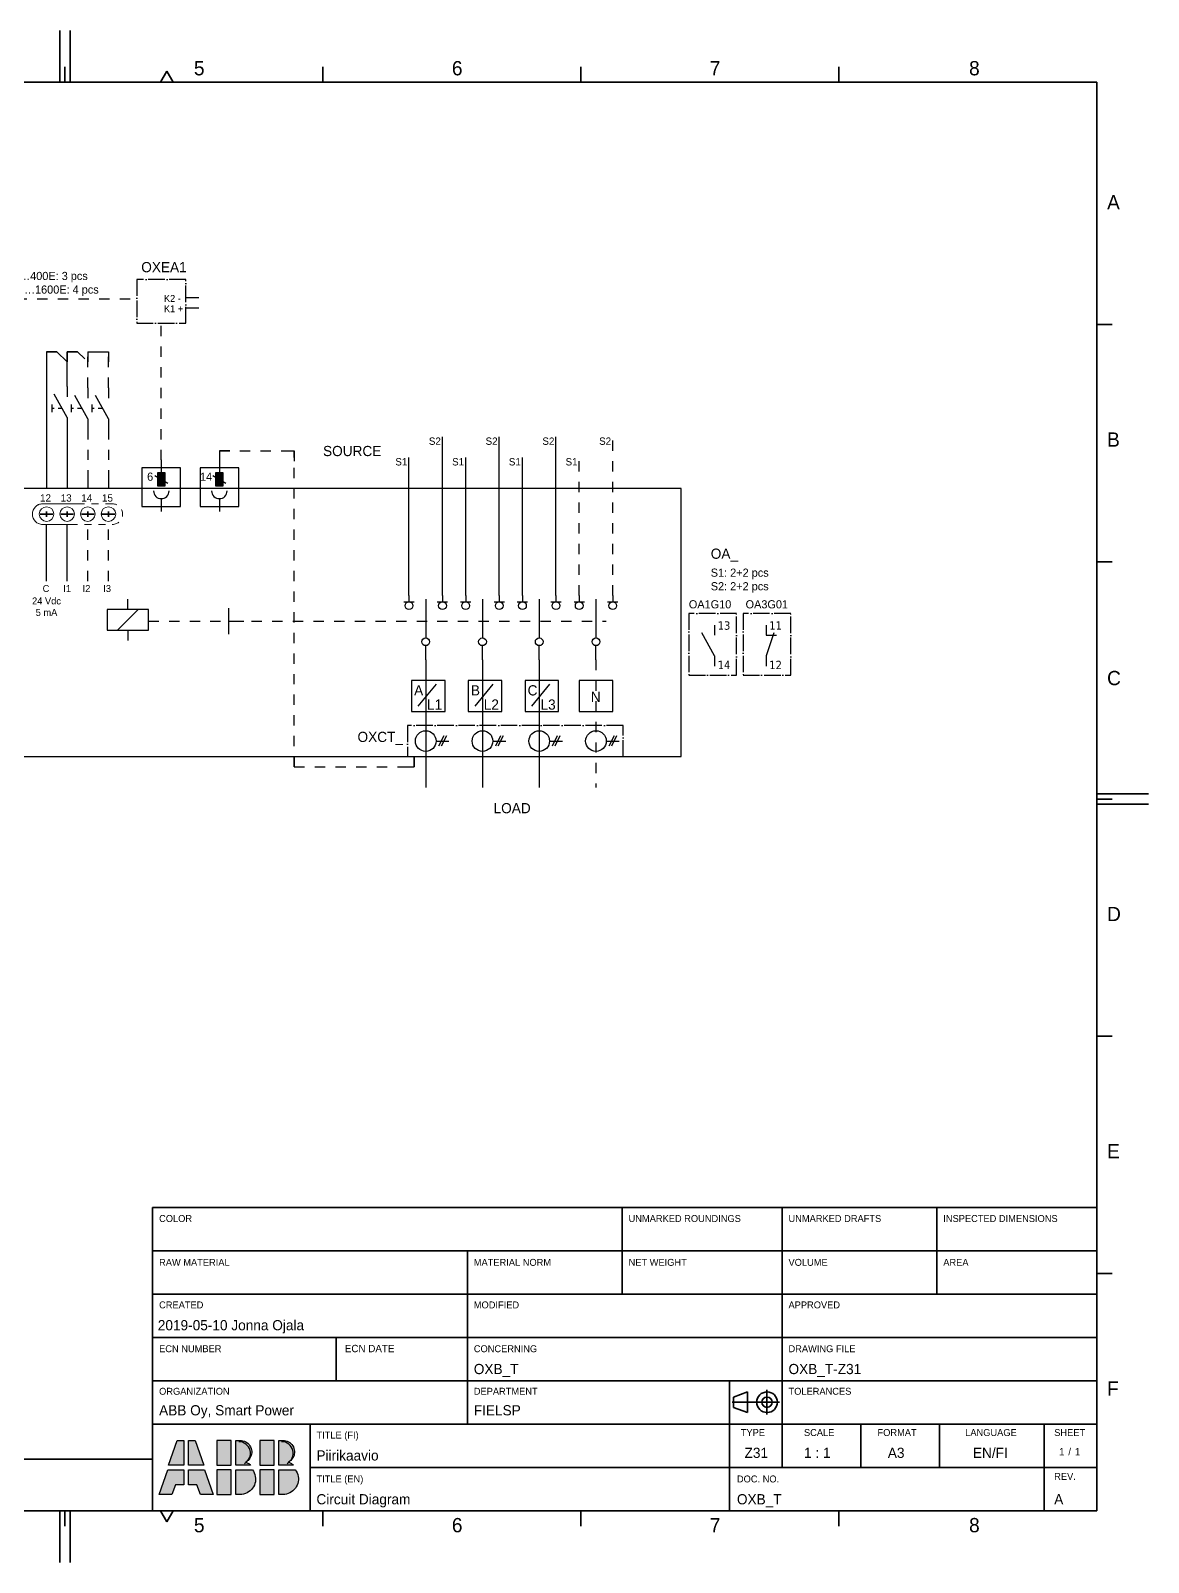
# Model space of a CAD drawing. Header units: millimetres. Extents: x 0 to 420, y 0 to 297.
# Drawn here: x 203.4 to 420, y 0 to 297 of the extents above; entities that cross this region are included whole.
import ezdxf
from ezdxf.enums import TextEntityAlignment as Align

# ---------------------------------------------------------------- set-up
doc = ezdxf.new("R2010")
doc.units = ezdxf.units.MM
doc.linetypes.add('EPL_DASH', pattern=[1, 0.5, -0.5])
doc.linetypes.add('EPL_DASHDOT', pattern=[1, 0.8, -0.1, 0, -0.1])
for name, color, linetype, lineweight in [('EPLAN100', 7, 'Continuous', 50), ('EPLAN110', 6, 'Continuous', 35), ('EPLAN201', 7, 'Continuous', 35), ('EPLAN300', 5, 'Continuous', 25), ('EPLAN302', 5, 'Continuous', 25), ('EPLAN305', 5, 'Continuous', 25), ('EPLAN307', 134, 'EPL_DASHDOT', 25), ('EPLAN311', 1, 'Continuous', 25), ('EPLAN314', 5, 'EPL_DASH', 25), ('EPLAN400', 5, 'Continuous', 35), ('EPLAN420', 7, 'Continuous', 35), ('EPLAN451', 7, 'Continuous', 35), ('EPLAN452', 7, 'Continuous', 35), ('EPLAN501', 7, 'Continuous', 35)]:
    doc.layers.add(name, color=color, linetype=linetype, lineweight=lineweight)
doc.styles.add('ABBvoice', font='')
doc.styles.add('Tahoma', font='')
doc.styles.get('ABBvoice').set_extended_font_data('ABBvoice')
doc.styles.get('Tahoma').set_extended_font_data('Tahoma')

# ---------------------------------------------------------------- blocks, each defined once
blk = doc.blocks.new('EPLFRAME')
at = {"layer": 'EPLAN201', "linetype": 'Continuous', "lineweight": 25, "ltscale": 23.1}
for points in [[(230.07, 18.85), (231.75, 23.65), (233.05, 23.65), (233.05, 18.85)], [(233.95, 18.85), (233.95, 23.65), (235.25, 23.65), (236.93, 18.85)], [(239.45, 18.85), (242.25, 18.85), (242.25, 23.65), (239.45, 23.65)], [(245.87, 18.96), (245.99, 18.85), (243.15, 18.85), (243.15, 23.65), (243.95, 23.65), (244.23, 23.63), (244.51, 23.58), (244.78, 23.49), (245.03, 23.37), (245.27, 23.22), (245.49, 23.05), (245.68, 22.84), (245.85, 22.61), (245.98, 22.37), (246.09, 22.11), (246.16, 21.83), (246.2, 21.56), (246.2, 21.27), (246.16, 20.99), (246.1, 20.72), (245.99, 20.46), (245.86, 20.21), (245.7, 19.98), (245.51, 19.78), (245.29, 19.59), (245.06, 19.44), (245.2, 19.38), (245.34, 19.31), (245.48, 19.23), (245.62, 19.15), (245.75, 19.05)], [(247.75, 18.85), (250.55, 18.85), (250.55, 23.65), (247.75, 23.65)], [(254.17, 18.96), (254.29, 18.85), (251.45, 18.85), (251.45, 23.65), (252.25, 23.65), (252.53, 23.63), (252.81, 23.58), (253.08, 23.49), (253.33, 23.37), (253.57, 23.22), (253.79, 23.05), (253.98, 22.84), (254.15, 22.61), (254.28, 22.37), (254.39, 22.11), (254.46, 21.83), (254.5, 21.56), (254.5, 21.27), (254.46, 20.99), (254.4, 20.72), (254.29, 20.46), (254.16, 20.21), (254, 19.98), (253.81, 19.78), (253.59, 19.59), (253.36, 19.44), (253.5, 19.38), (253.64, 19.31), (253.78, 19.23), (253.92, 19.15), (254.05, 19.05)], [(233.05, 17.95), (233.05, 15.05), (231.42, 15.05), (230.75, 13.15), (228.25, 13.15), (229.93, 17.95)], [(233.95, 15.05), (233.95, 17.95), (237.07, 17.95), (238.75, 13.15), (236.25, 13.15), (235.59, 15.05)], [(239.45, 13.15), (242.25, 13.15), (242.25, 17.95), (239.45, 17.95)], [(244.3, 13.17), (243.95, 13.15), (243.15, 13.15), (243.15, 17.95), (246.35, 17.95), (246.54, 17.66), (246.7, 17.35), (246.82, 17.02), (246.9, 16.68), (246.95, 16.33), (246.95, 15.98), (246.91, 15.64), (246.83, 15.3), (246.71, 14.97), (246.55, 14.66), (246.36, 14.36), (246.14, 14.1), (245.88, 13.86), (245.6, 13.65), (245.3, 13.47), (244.98, 13.33), (244.64, 13.23)], [(247.75, 13.15), (250.55, 13.15), (250.55, 17.95), (247.75, 17.95)], [(252.6, 13.17), (252.25, 13.15), (251.45, 13.15), (251.45, 17.95), (254.65, 17.95), (254.84, 17.66), (255, 17.35), (255.12, 17.02), (255.2, 16.68), (255.25, 16.33), (255.25, 15.98), (255.21, 15.64), (255.13, 15.3), (255.01, 14.97), (254.85, 14.66), (254.66, 14.36), (254.44, 14.1), (254.18, 13.86), (253.9, 13.65), (253.6, 13.47), (253.28, 13.33), (252.94, 13.23)]]:
    blk.add_hatch(color=0, dxfattribs=at).paths.add_polyline_path(points, flags=0)
at = {"color": 2, "linetype": 'Continuous', "lineweight": 25, "ltscale": 23.1}
blk.add_circle((346.08, 31.06), 1, dxfattribs=at)
for centre in [(243.7, 21.15), (252, 21.15)]:
    blk.add_arc(centre, 2.25, 299.3847, 90, dxfattribs=at)
at = {"layer": 'EPLAN201', "color": 0, "linetype": 'Continuous', "lineweight": 35, "ltscale": 23.1}
for p, q in [((209, 287), (209, 297)), ((211, 287), (211, 297)), ((210, 287), (210, 290)), ((228.5, 287), (229.75, 289.17)), ((231, 287), (229.75, 289.17)), ((260, 287), (260, 290)), ((310, 287), (310, 290)), ((360, 287), (360, 290)), ((410, 240), (413, 240)), ((410, 194), (413, 194)), ((410, 149), (420, 149)), ((410, 148), (413, 148)), ((410, 147), (420, 147)), ((410, 102), (413, 102)), ((227, 68.8), (410, 68.8)), ((227, 68.8), (227, 52)), ((318, 68.8), (318, 52)), ((349, 68.8), (349, 52)), ((379, 68.8), (379, 52)), ((227, 60.4), (410, 60.4)), ((288, 60.4), (288, 52)), ((410, 56), (413, 56)), ((227, 52), (410, 52)), ((227, 52), (227, 10)), ((288, 52), (288, 26.8)), ((349, 52), (349, 18.4)), ((227, 43.6), (410, 43.6)), ((262.58, 43.6), (262.58, 35.2)), ((227, 35.2), (410, 35.2)), ((338.83, 35.2), (338.83, 10)), ((342.32, 33.06), (339.56, 32.06)), ((342.32, 29.06), (342.32, 33.06)), ((346.08, 33.45), (346.08, 28.66)), ((348.49, 31.06), (339.34, 31.06)), ((339.56, 32.06), (339.56, 30.06)), ((339.56, 30.06), (342.32, 29.06)), ((227, 26.8), (410, 26.8)), ((257.5, 26.8), (257.5, 10)), ((364.25, 26.8), (364.25, 18.4)), ((379.5, 26.8), (379.5, 18.4)), ((399.83, 26.8), (399.83, 10)), ((29, 20), (227, 20)), ((227, 20), (227, 10)), ((257.5, 18.4), (410, 18.4)), ((209, 10), (209, 0)), ((210, 10), (210, 7)), ((211, 10), (211, 0)), ((228.5, 10), (229.75, 7.83)), ((231, 10), (229.75, 7.83)), ((260, 10), (260, 7)), ((310, 10), (310, 7)), ((360, 10), (360, 7))]:
    blk.add_line(p, q, dxfattribs=at)
at = {"layer": 'EPLAN201', "color": 0, "linetype": 'Continuous', "lineweight": 35, "ltscale": 4}
blk.add_lwpolyline([(10, 10), (410, 10), (410, 287), (10, 287)], close=True, dxfattribs=at)
at = {"layer": 'EPLAN201', "color": 0, "linetype": 'Continuous', "lineweight": 25, "ltscale": 23.1}
for points in [[(230.07, 18.85), (231.75, 23.65), (233.05, 23.65), (233.05, 18.85)], [(233.95, 18.85), (233.95, 23.65), (235.25, 23.65), (236.93, 18.85)], [(239.45, 18.85), (242.25, 18.85), (242.25, 23.65), (239.45, 23.65)], [(245.87, 18.96), (245.99, 18.85), (243.15, 18.85), (243.15, 23.65), (243.95, 23.65), (244.23, 23.63), (244.51, 23.58), (244.78, 23.49), (245.03, 23.37), (245.27, 23.22), (245.49, 23.05), (245.68, 22.84), (245.85, 22.61), (245.98, 22.37), (246.09, 22.11), (246.16, 21.83), (246.2, 21.56), (246.2, 21.27), (246.16, 20.99), (246.1, 20.72), (245.99, 20.46), (245.86, 20.21), (245.7, 19.98), (245.51, 19.78), (245.29, 19.59), (245.06, 19.44), (245.2, 19.38), (245.34, 19.31), (245.48, 19.23), (245.62, 19.15), (245.75, 19.05), (245.87, 18.96)], [(247.75, 18.85), (250.55, 18.85), (250.55, 23.65), (247.75, 23.65)], [(254.17, 18.96), (254.29, 18.85), (251.45, 18.85), (251.45, 23.65), (252.25, 23.65), (252.53, 23.63), (252.81, 23.58), (253.08, 23.49), (253.33, 23.37), (253.57, 23.22), (253.79, 23.05), (253.98, 22.84), (254.15, 22.61), (254.28, 22.37), (254.39, 22.11), (254.46, 21.83), (254.5, 21.56), (254.5, 21.27), (254.46, 20.99), (254.4, 20.72), (254.29, 20.46), (254.16, 20.21), (254, 19.98), (253.81, 19.78), (253.59, 19.59), (253.36, 19.44), (253.5, 19.38), (253.64, 19.31), (253.78, 19.23), (253.92, 19.15), (254.05, 19.05), (254.17, 18.96)], [(233.05, 17.95), (233.05, 15.05), (231.42, 15.05), (230.75, 13.15), (228.25, 13.15), (229.93, 17.95), (233.05, 17.95)], [(233.95, 15.05), (233.95, 17.95), (237.07, 17.95), (238.75, 13.15), (236.25, 13.15), (235.59, 15.05), (233.95, 15.05)], [(239.45, 13.15), (242.25, 13.15), (242.25, 17.95), (239.45, 17.95)], [(244.3, 13.17), (243.95, 13.15), (243.15, 13.15), (243.15, 17.95), (246.35, 17.95), (246.54, 17.66), (246.7, 17.35), (246.82, 17.02), (246.9, 16.68), (246.95, 16.33), (246.95, 15.98), (246.91, 15.64), (246.83, 15.3), (246.71, 14.97), (246.55, 14.66), (246.36, 14.36), (246.14, 14.1), (245.88, 13.86), (245.6, 13.65), (245.3, 13.47), (244.98, 13.33), (244.64, 13.23), (244.3, 13.17)], [(247.75, 13.15), (250.55, 13.15), (250.55, 17.95), (247.75, 17.95)], [(252.6, 13.17), (252.25, 13.15), (251.45, 13.15), (251.45, 17.95), (254.65, 17.95), (254.84, 17.66), (255, 17.35), (255.12, 17.02), (255.2, 16.68), (255.25, 16.33), (255.25, 15.98), (255.21, 15.64), (255.13, 15.3), (255.01, 14.97), (254.85, 14.66), (254.66, 14.36), (254.44, 14.1), (254.18, 13.86), (253.9, 13.65), (253.6, 13.47), (253.28, 13.33), (252.94, 13.23), (252.6, 13.17)]]:
    blk.add_lwpolyline(points, close=True, dxfattribs=at)
at = {"layer": 'EPLAN201', "color": 0, "linetype": 'Continuous', "lineweight": 35, "ltscale": 23.1}
for centre, radius in [((346.1, 31.06), 2), ((346.08, 31.06), 1)]:
    blk.add_circle(centre, radius, dxfattribs=at)
at = {"color": 0}
for tag, p, height in [('14_40001', (228.25, 61.75), 1.98), ('14_40008', (319.25, 61.75), 1.98), ('14_40013', (350.25, 61.75), 1.98), ('14_40014', (380.25, 61.75), 1.98), ('14_40023', (13.75, 56.25), 1.98), ('14_40024', (18.75, 56.25), 1.98), ('14_40025', (23.75, 56.25), 1.98), ('14_40002', (228.25, 53.25), 1.98), ('14_40009', (289.25, 53.25), 1.98), ('14_40010', (319.25, 53.25), 1.98), ('14_40015', (350.25, 53.25), 1.98), ('14_40016', (380.25, 53.25), 1.98), ('14_40003', (228, 45), 1.98), ('14_40011', (289.25, 45), 1.98), ('14_40017', (350.25, 45), 1.98), ('14_40004', (228.25, 36.5), 1.98), ('14_40005', (264.25, 36.5), 1.98), ('14_40012', (289.25, 36.5), 1.98), ('14_40018', (350.25, 36.5), 1.98), ('14_40019', (350.25, 28.25), 1.98), ('14_40006', (258.75, 19.75), 1.98), ('14_40020', (341, 20.25), 1.98), ('4_11044', (353.25, 20.25), 1.98), ('14_10300', (405.75, 20.75), 1.42), ('14_40007', (258.75, 11.25), 1.98), ('14_40021', (340.25, 11.25), 1.98), ('14_40022', (401.75, 11.25), 1.98)]:
    blk.add_attdef(tag, p, '', height=height, dxfattribs=at)
blk.add_attdef('4_25020', text='', height=1.42, dxfattribs=at).set_placement((403.75, 20.75), align=Align.RIGHT)
at = {"layer": 'EPLAN201', "color": 0, "style": 'ABBvoice'}
for s, p in [('5', (235, 287.5)), ('6', (285, 287.5)), ('7', (335, 287.5)), ('8', (385.25, 287.5)), ('A', (412, 261.5)), ('B', (412, 215.5)), ('C', (412, 169.25)), ('D', (412, 123.5)), ('E', (412, 77.5)), ('F', (412, 31.5)), ('5', (235, 5)), ('6', (285, 5)), ('7', (335, 5)), ('8', (385.25, 5))]:
    blk.add_text(s, height=2.77, dxfattribs=at).set_placement(p, align=Align.BOTTOM_LEFT)
for s, height, p in [('COLOR', 1.344, (228.25, 66)), ('UNMARKED ROUNDINGS', 1.3438, (319.25, 66)), ('UNMARKED DRAFTS', 1.3438, (350.25, 66)), ('INSPECTED DIMENSIONS', 1.3438, (380.25, 66)), ('RAW MATERIAL', 1.3438, (228.25, 57.5)), ('MATERIAL NORM', 1.3438, (289.25, 57.5)), ('NET WEIGHT', 1.344, (319.25, 57.5)), ('VOLUME', 1.344, (350.25, 57.5)), ('AREA', 1.344, (380.25, 57.5)), ('CREATED', 1.344, (228.25, 49.25)), ('MODIFIED', 1.344, (289.25, 49.25)), ('APPROVED', 1.344, (350.25, 49.25)), ('ECN NUMBER', 1.344, (228.25, 40.75)), ('ECN DATE', 1.423, (264.25, 40.75)), ('CONCERNING', 1.344, (289.25, 40.75)), ('DRAWING FILE', 1.3438, (350.25, 40.75)), ('ORGANIZATION', 1.3438, (228.25, 32.5)), ('DEPARTMENT', 1.344, (289.25, 32.5)), ('TOLERANCES', 1.344, (350.25, 32.5)), ('ABB Oy, Smart Power ', 1.9763, (228.25, 28.5)), ('FIELSP', 1.976, (289.25, 28.5)), ('TITLE (FI)', 1.344, (258.75, 24)), ('TYPE', 1.344, (341, 24.5)), ('SCALE', 1.344, (353.25, 24.5)), ('FORMAT', 1.344, (367.5, 24.5)), ('LANGUAGE', 1.344, (384.5, 24.5)), ('SHEET', 1.344, (401.75, 24.5)), ('A3', 1.976, (369.5, 20.25)), ('EN/FI', 1.976, (386, 20.25)), ('TITLE (EN)', 1.344, (258.75, 15.5)), ('DOC. NO.', 1.344, (340.25, 15.5)), ('REV.', 1.344, (401.75, 16))]:
    blk.add_text(s, height=height, dxfattribs=at).set_placement(p)
blk.add_text('/', height=1.42, dxfattribs=at).set_placement((404.75, 20.75), align=Align.CENTER)
blk = doc.blocks.new('EPLSYM_LibraryIEC_symbol_Symbol20_Variant0_Placement7')
at = {"layer": 'EPLAN300', "color": 5, "linetype": 'Continuous', "lineweight": 25}
for p, q in [((0, 2), (0, 4)), ((0, -2), (0, -4))]:
    blk.add_line(p, q, dxfattribs=at)
blk.add_lwpolyline([(-4, -2), (4, -2), (4, 2), (-4, 2)], close=True, dxfattribs=at)
at = {"color": 5}
blk.add_attdef('17_20029[1]', text='', height=1.1739, dxfattribs=at).set_placement((0.6, 5.3), align=Align.BOTTOM_LEFT)
at = {"color": 0}
blk.add_attdef('17_20028[1]', text='', height=1.6254, dxfattribs=at).set_placement((0.6, 2.6), align=Align.BOTTOM_LEFT)
at = {"color": 5}
blk.add_attdef('17_20010', text='', height=2.2575, dxfattribs=at).set_placement((-6, -0.22575), align=Align.MIDDLE_RIGHT)
at = {"color": 73}
blk.add_attdef('17_20300', text='', height=1.6254, dxfattribs=at).set_placement((-6, -3.38754), align=Align.MIDDLE_RIGHT)
at = {"color": 0}
blk.add_attdef('17_20028[2]', text='', height=1.6254, dxfattribs=at).set_placement((0.6, -2.92508), align=Align.TOP_LEFT)
for tag, p in [('17_20027', (-6, -6.08754)), ('17_20901[1]', (-6, -8.78754)), ('17_20011', (-6, -11.48754)), ('17_20025', (-6, -14.18754)), ('17_20024', (-6, -16.88754))]:
    blk.add_attdef(tag, text='', height=1.6254, dxfattribs=at).set_placement(p, align=Align.MIDDLE_RIGHT)
at = {"color": 5}
blk.add_attdef('17_20029[2]', text='', height=1.1739, dxfattribs=at).set_placement((0.6, -5.53478), align=Align.TOP_LEFT)
at = {"color": 3}
blk.add_attdef('17_20201[1]', text='', height=1.6254, dxfattribs=at).set_placement((-6, -19.58754), align=Align.MIDDLE_RIGHT)
blk = doc.blocks.new('EPLSYM_LibrarySPECIAL_Symbol2_Variant0_Placement1')
at = {"layer": 'EPLAN307', "linetype": 'EPL_DASHDOT', "lineweight": 25, "ltscale": 4}
blk.add_hatch(color=5, dxfattribs=at).paths.add_polyline_path([(0, -2.5), (1.5, -2.5), (1.5, 0), (0, 0)], flags=0)
at = {"layer": 'EPLAN307', "color": 5, "linetype": 'EPL_DASHDOT', "lineweight": 25, "ltscale": 4}
blk.add_lwpolyline([(0, -2.5), (1.5, -2.5), (1.5, 0), (0, 0)], close=True, dxfattribs=at)
at = {"color": 5}
blk.add_attdef('88_20010', text='', height=2.2575, dxfattribs=at).set_placement((-1.5, -0.9515), align=Align.TOP_RIGHT)
at = {"color": 0}
for tag, p in [('88_20027', (-1.5, -4.57508)), ('88_20901[1]', (-1.5, -7.27508)), ('88_20011', (-1.5, -9.97508)), ('88_20025', (-1.5, -12.67508)), ('88_20024', (-1.5, -15.37508))]:
    blk.add_attdef(tag, text='', height=1.6254, dxfattribs=at).set_placement(p, align=Align.TOP_RIGHT)
blk = doc.blocks.new('EPLSYM_LibraryIEC_symbol_Symbol233_Variant2_Placement1')
at = {"layer": 'EPLAN300', "color": 5, "linetype": 'Continuous', "lineweight": 25, "ltscale": 4}
blk.add_line((0, 2.5), (0, 0), dxfattribs=at)
blk.add_arc((0, 4), 1.5, 180, 0, dxfattribs=at)
at = {"color": 5}
blk.add_attdef('17_20010', text='', height=2.2575, dxfattribs=at).set_placement((-4.25, 1.77425), align=Align.MIDDLE_RIGHT)
blk.add_attdef('17_20029[1]', text='', height=1.1739, dxfattribs=at).set_placement((0.5, 0.26522), align=Align.TOP_LEFT)
at = {"color": 0}
blk.add_attdef('17_20030', text='', height=1.6254, dxfattribs=at).set_placement((2, 1.83746), align=Align.MIDDLE_LEFT)
at = {"color": 73}
blk.add_attdef('17_20300', text='', height=1.6254, dxfattribs=at).set_placement((-4.25, -1.38754), align=Align.MIDDLE_RIGHT)
blk.add_attdef('17_20304', text='', height=1.6254, dxfattribs=at).set_placement((-4.25, -3.925), align=Align.BOTTOM_LEFT)
at = {"color": 0}
for tag, p in [('17_20901[1]', (-4.25, -9.48754)), ('17_20027', (-4.25, -6.78754)), ('17_20011', (-4.25, -12.18754)), ('17_20025', (-4.25, -14.88754)), ('17_20024', (-4.25, -17.58754))]:
    blk.add_attdef(tag, text='', height=1.6254, dxfattribs=at).set_placement(p, align=Align.MIDDLE_RIGHT)
at = {"color": 3}
blk.add_attdef('17_20201[1]', text='', height=1.6254, dxfattribs=at).set_placement((-4.25, -20.45008), align=Align.TOP_LEFT)
blk = doc.blocks.new('EPLSYM_LibrarySPECIAL_Symbol58_Variant0_Placement1')
at = {"layer": 'EPLAN302', "color": 5, "linetype": 'Continuous', "lineweight": 25, "ltscale": 4}
blk.add_line((0, 0), (0, -2.5), dxfattribs=at)
at = {"color": 0}
blk.add_attdef('17_20036', text='', height=1.6254, dxfattribs=at).set_placement((0, -2.82508), align=Align.TOP_CENTER)
at = {"color": 5}
blk.add_attdef('17_20039', text='', height=1.1739, dxfattribs=at).set_placement((1, -0.73478), align=Align.TOP_LEFT)
blk = doc.blocks.new('EPLSYM_LibrarySPECIAL_Symbol2_Variant0_Placement1_1')
at = {"layer": 'EPLAN307', "linetype": 'EPL_DASHDOT', "lineweight": 25, "ltscale": 4}
blk.add_hatch(color=5, dxfattribs=at).paths.add_polyline_path([(0, -2.5), (1.5, -2.5), (1.5, 0), (0, 0)], flags=0)
at = {"layer": 'EPLAN307', "color": 5, "linetype": 'EPL_DASHDOT', "lineweight": 25, "ltscale": 4}
blk.add_lwpolyline([(0, -2.5), (1.5, -2.5), (1.5, 0), (0, 0)], close=True, dxfattribs=at)
at = {"color": 5}
blk.add_attdef('88_20010', text='', height=2.2575, dxfattribs=at).set_placement((-1.5, -0.9515), align=Align.TOP_RIGHT)
at = {"color": 0}
for tag, p in [('88_20027', (-1.5, -4.57508)), ('88_20901[1]', (-1.5, -7.27508)), ('88_20011', (-1.5, -9.97508)), ('88_20025', (-1.5, -12.67508)), ('88_20024', (-1.5, -15.37508))]:
    blk.add_attdef(tag, text='', height=1.6254, dxfattribs=at).set_placement(p, align=Align.TOP_RIGHT)
blk = doc.blocks.new('EPLSYM_LibraryIEC_symbol_Symbol1410_Variant6_Placement1')
at = {"layer": 'EPLAN300', "color": 5, "linetype": 'Continuous', "lineweight": 25, "ltscale": 4}
blk.add_line((0, 2), (0, 0.75), dxfattribs=at)
blk.add_circle((0, 0), 0.75, dxfattribs=at)
at = {"color": 5}
blk.add_attdef('17_20010', text='', height=2.2575, dxfattribs=at).set_placement((-3.7, -0.6515), align=Align.TOP_RIGHT)
at = {"color": 0}
for tag, p in [('17_20030', (1.4, -0.72508)), ('17_20225', (27.85, -0.72508))]:
    blk.add_attdef(tag, text='', height=1.6254, dxfattribs=at).set_placement(p, align=Align.TOP_LEFT)
for tag, p in [('17_20027', (-3.7, -4.27508)), ('17_20901[1]', (-3.7, -6.97508)), ('17_20011', (-3.7, -9.67508)), ('17_20025', (-3.7, -12.37508)), ('17_20024', (-3.7, -15.07508))]:
    blk.add_attdef(tag, text='', height=1.6254, dxfattribs=at).set_placement(p, align=Align.TOP_RIGHT)
at = {"color": 3}
blk.add_attdef('17_20201[1]', text='', height=1.6254, dxfattribs=at).set_placement((-3.7, -17.77508), align=Align.TOP_RIGHT)
blk = doc.blocks.new('EPLSYM_LibraryIEC_symbol_Symbol1_Variant0_Placement1')
at = {"layer": 'EPLAN300', "color": 5, "linetype": 'Continuous', "lineweight": 25}
for p, q in [((0, 4), (0, 2)), ((0, -2), (0, -4))]:
    blk.add_line(p, q, dxfattribs=at)
at = {"layer": 'EPLAN300', "color": 5, "linetype": 'Continuous', "lineweight": 25, "ltscale": 4}
blk.add_line((0, -2), (-2.5, 2.5), dxfattribs=at)
at = {"color": 5}
blk.add_attdef('17_20029[1]', text='', height=1.17, dxfattribs=at).set_placement((0.6, 5.3), align=Align.BOTTOM_LEFT)
at = {"color": 0}
blk.add_attdef('17_20028[1]', text='', height=1.63, dxfattribs=at).set_placement((0.6, 2.6), align=Align.BOTTOM_LEFT)
at = {"color": 5}
blk.add_attdef('17_20010', text='', height=2.26, dxfattribs=at).set_placement((-4, -0.23), align=Align.MIDDLE_RIGHT)
at = {"color": 73}
blk.add_attdef('17_20300', text='', height=1.63, dxfattribs=at).set_placement((-4, -3.39), align=Align.MIDDLE_RIGHT)
at = {"color": 0}
blk.add_attdef('17_20028[2]', text='', height=1.63, dxfattribs=at).set_placement((0.6, -2.93), align=Align.TOP_LEFT)
for tag, p in [('17_20027', (-4, -6.09)), ('17_20901[1]', (-4, -8.79)), ('17_20011', (-4, -11.49)), ('17_20025', (-4, -14.19)), ('17_20024', (-4, -16.89))]:
    blk.add_attdef(tag, text='', height=1.63, dxfattribs=at).set_placement(p, align=Align.MIDDLE_RIGHT)
at = {"color": 5}
blk.add_attdef('17_20029[2]', text='', height=1.17, dxfattribs=at).set_placement((0.6, -5.53), align=Align.TOP_LEFT)
at = {"color": 3}
blk.add_attdef('17_20201[1]', text='', height=1.63, dxfattribs=at).set_placement((-4, -19.59), align=Align.MIDDLE_RIGHT)
blk = doc.blocks.new('EPLSYM_LibrarySPECIAL_Symbol5_Variant0_Placement1')
at = {"layer": 'EPLAN314', "color": 5, "linetype": 'EPL_DASH', "lineweight": 20, "ltscale": 2.7}
for p, q in [((15.5, 2), (2, 2)), ((2, -2), (15.5, -2))]:
    blk.add_line(p, q, dxfattribs=at)
for centre, start, end in [((2, 0), 90, 270), ((15.5, 0), 270, 90)]:
    blk.add_arc(centre, 2, start, end, dxfattribs=at)
blk = doc.blocks.new('EPLSYM_LibrarySPECIAL_Symbol0_Variant0_Placement1')
at = {"layer": 'EPLAN305', "color": 5, "linetype": 'Continuous', "lineweight": 25, "ltscale": 4}
blk.add_lwpolyline([(0, -52), (164.75, -52), (164.75, 0), (0, 0)], close=True, dxfattribs=at)
at = {"color": 5}
for tag, p in [('17_20010', (-1.5, -0.89525)), ('17_20011', (-1.5, -12.74525))]:
    blk.add_attdef(tag, text='', height=1.97625, dxfattribs=at).set_placement(p, align=Align.TOP_RIGHT)
at = {"color": 73}
blk.add_attdef('17_20300', text='', height=1.6254, dxfattribs=at).set_placement((-1.5, -4.57508), align=Align.TOP_RIGHT)
at = {"color": 0}
for tag, p in [('17_20027', (-1.5, -7.27508)), ('17_20901[1]', (-1.5, -9.97508)), ('17_20025', (-1.5, -15.37508)), ('17_20024', (-1.5, -18.07508))]:
    blk.add_attdef(tag, text='', height=1.6254, dxfattribs=at).set_placement(p, align=Align.TOP_RIGHT)
blk = doc.blocks.new('EPLSYM_LibrarySPECIAL_Symbol2_Variant0_Placement1_2')
at = {"layer": 'EPLAN307', "color": 134, "linetype": 'EPL_DASHDOT', "lineweight": 25, "ltscale": 4}
blk.add_lwpolyline([(0, -6), (41.75, -6), (41.75, 0), (0, 0)], close=True, dxfattribs=at)
at = {"color": 5}
blk.add_attdef('88_20010', (-1.5, -0.5), '', height=1.97625, dxfattribs=at)
at = {"color": 0}
for tag, p in [('88_20027', (-1.5, -4.57508)), ('88_20901[1]', (-1.5, -7.27508)), ('88_20011', (-1.5, -9.97508)), ('88_20025', (-1.5, -12.67508)), ('88_20024', (-1.5, -15.37508))]:
    blk.add_attdef(tag, text='', height=1.6254, dxfattribs=at).set_placement(p, align=Align.TOP_RIGHT)
blk = doc.blocks.new('EPLSYM_LibrarySPECIAL_Symbol2_Variant0_Placement1_3')
at = {"layer": 'EPLAN307', "color": 134, "linetype": 'EPL_DASHDOT', "lineweight": 25, "ltscale": 4}
blk.add_lwpolyline([(0, -12), (9.25, -12), (9.25, 0), (0, 0)], close=True, dxfattribs=at)
at = {"color": 5}
blk.add_attdef('88_20010', text='', height=2.2575, dxfattribs=at).set_placement((-1.5, -0.9515), align=Align.TOP_RIGHT)
at = {"color": 0}
for tag, p in [('88_20027', (-1.5, -4.57508)), ('88_20901[1]', (-1.5, -7.27508)), ('88_20011', (-1.5, -9.97508)), ('88_20025', (-1.5, -12.67508)), ('88_20024', (-1.5, -15.37508))]:
    blk.add_attdef(tag, text='', height=1.6254, dxfattribs=at).set_placement(p, align=Align.TOP_RIGHT)
blk = doc.blocks.new('EPLSYM_LibrarySPECIAL_Symbol2_Variant0_Placement1_4')
at = {"layer": 'EPLAN307', "color": 134, "linetype": 'EPL_DASHDOT', "lineweight": 25, "ltscale": 4}
blk.add_lwpolyline([(0, -12), (9.25, -12), (9.25, 0), (0, 0)], close=True, dxfattribs=at)
at = {"color": 5}
blk.add_attdef('88_20010', text='', height=2.2575, dxfattribs=at).set_placement((-1.5, -0.9515), align=Align.TOP_RIGHT)
at = {"color": 0}
for tag, p in [('88_20027', (-1.5, -4.57508)), ('88_20901[1]', (-1.5, -7.27508)), ('88_20011', (-1.5, -9.97508)), ('88_20025', (-1.5, -12.67508)), ('88_20024', (-1.5, -15.37508))]:
    blk.add_attdef(tag, text='', height=1.6254, dxfattribs=at).set_placement(p, align=Align.TOP_RIGHT)
blk = doc.blocks.new('EPLSYM_LibraryIEC_symbol_Symbol2_Variant0_Placement1')
at = {"layer": 'EPLAN300', "color": 5, "linetype": 'Continuous', "lineweight": 25}
for p, q in [((0, 4), (0, 2)), ((0, -2), (0, -4))]:
    blk.add_line(p, q, dxfattribs=at)
at = {"layer": 'EPLAN300', "color": 5, "linetype": 'Continuous', "lineweight": 25, "ltscale": 4}
for p, q in [((1.5, 2.5), (0, -2)), ((0, 2), (2, 2))]:
    blk.add_line(p, q, dxfattribs=at)
at = {"color": 5}
blk.add_attdef('17_20029[1]', text='', height=1.17, dxfattribs=at).set_placement((0.6, 5.3), align=Align.BOTTOM_LEFT)
at = {"color": 0}
blk.add_attdef('17_20028[1]', text='', height=1.63, dxfattribs=at).set_placement((0.6, 2.6), align=Align.BOTTOM_LEFT)
at = {"color": 5}
blk.add_attdef('17_20010', text='', height=2.26, dxfattribs=at).set_placement((-4, -0.23), align=Align.MIDDLE_RIGHT)
at = {"color": 73}
blk.add_attdef('17_20300', text='', height=1.63, dxfattribs=at).set_placement((-4, -3.39), align=Align.MIDDLE_RIGHT)
at = {"color": 0}
blk.add_attdef('17_20028[2]', text='', height=1.63, dxfattribs=at).set_placement((0.6, -2.93), align=Align.TOP_LEFT)
for tag, p in [('17_20027', (-4, -6.09)), ('17_20901[1]', (-4, -8.79)), ('17_20011', (-4, -11.49)), ('17_20025', (-4, -14.19)), ('17_20024', (-4, -16.89))]:
    blk.add_attdef(tag, text='', height=1.63, dxfattribs=at).set_placement(p, align=Align.MIDDLE_RIGHT)
at = {"color": 5}
blk.add_attdef('17_20029[2]', text='', height=1.17, dxfattribs=at).set_placement((0.6, -5.53), align=Align.TOP_LEFT)
at = {"color": 3}
blk.add_attdef('17_20201[1]', text='', height=1.63, dxfattribs=at).set_placement((-4, -19.59), align=Align.MIDDLE_RIGHT)
blk = doc.blocks.new('EPLSYM_LibrarySPECIAL_Symbol511_Variant0_Placement1')
at = {"color": 1}
blk.add_attdef('17_20039', text='', height=1.1739, dxfattribs=at).set_placement((1, 0.5), align=Align.BOTTOM_LEFT)
at = {"color": 0}
blk.add_attdef('17_20036', text='', height=1.6254, dxfattribs=at).set_placement((1, -2.16254), align=Align.MIDDLE_LEFT)
blk = doc.blocks.new('EPLSYM_LibrarySPECIAL_Symbol58_Variant3_Placement1')
at = {"layer": 'EPLAN302', "color": 5, "linetype": 'Continuous', "lineweight": 25, "ltscale": 4}
blk.add_line((-2.5, 0), (0, 0), dxfattribs=at)
at = {"color": 0}
blk.add_attdef('17_20036', text='', height=1.6254, dxfattribs=at).set_placement((-3, -0.16254), align=Align.MIDDLE_RIGHT)
at = {"color": 5}
blk.add_attdef('17_20039', text='', height=1.1739, dxfattribs=at).set_placement((1, 0.5), align=Align.BOTTOM_LEFT)
blk = doc.blocks.new('EPLSYM_LibrarySPECIAL_Symbol2_Variant0_Placement1_6')
at = {"layer": 'EPLAN307', "color": 134, "linetype": 'EPL_DASHDOT', "lineweight": 25, "ltscale": 4}
blk.add_lwpolyline([(0, -8.5), (9.5, -8.5), (9.5, 0), (0, 0)], close=True, dxfattribs=at)
at = {"color": 5}
blk.add_attdef('88_20010', text='', height=1.97625, dxfattribs=at).set_placement((-1.5, -0.89525), align=Align.TOP_RIGHT)
at = {"color": 0}
for tag, p in [('88_20027', (-1.5, -4.57508)), ('88_20901[1]', (-1.5, -7.27508)), ('88_20011', (-1.5, -9.97508)), ('88_20025', (-1.5, -12.67508)), ('88_20024', (-1.5, -15.37508))]:
    blk.add_attdef(tag, text='', height=1.6254, dxfattribs=at).set_placement(p, align=Align.TOP_RIGHT)

msp = doc.modelspace()

# ---------------------------------------------------------------- linework, layer by layer
at = {"layer": 'EPLAN100', "color": 5, "linetype": 'Continuous', "lineweight": 25, "ltscale": 4}
for p, q in [((207.43, 224.5), (207.43, 223)), ((207.93, 223.75), (207.43, 223.75)), ((209.43, 223.75), (208.68, 223.75)), ((211.18, 224.5), (211.18, 223)), ((211.68, 223.75), (211.18, 223.75)), ((213.18, 223.75), (212.43, 223.75)), ((215.18, 224.5), (215.18, 223)), ((215.68, 223.75), (215.18, 223.75)), ((217.18, 223.75), (216.43, 223.75)), ((227.43, 210.75), (229.93, 209.25)), ((238.68, 210.75), (241.18, 209.25)), ((224.18, 184.75), (220.18, 180.75)), ((241.68, 185), (241.68, 180)), ((275.68, 186.25), (277.68, 186.25)), ((279.93, 186.75), (279.93, 179.25)), ((282.18, 186.25), (284.18, 186.25)), ((286.68, 186.25), (288.68, 186.25)), ((290.93, 186.75), (290.93, 179.25)), ((293.18, 186.25), (295.18, 186.25)), ((297.68, 186.25), (299.68, 186.25)), ((301.93, 186.75), (301.93, 179.25)), ((304.18, 186.25), (306.18, 186.25)), ((308.68, 186.25), (310.68, 186.25)), ((312.93, 186.75), (312.93, 179.25)), ((315.18, 186.25), (317.18, 186.25)), ((241.68, 182.5), (244.68, 182.5)), ((279.93, 175), (279.93, 177.75)), ((290.93, 175), (290.93, 177.75)), ((301.93, 175), (301.93, 177.75)), ((312.93, 175), (312.93, 177.75)), ((281.93, 159.25), (284.43, 159.25)), ((283.43, 160.25), (282.43, 158.25)), ((283.93, 160.25), (282.93, 158.25)), ((292.93, 159.25), (295.43, 159.25)), ((294.43, 160.25), (293.43, 158.25)), ((294.93, 160.25), (293.93, 158.25)), ((303.93, 159.25), (306.43, 159.25)), ((305.43, 160.25), (304.43, 158.25)), ((305.93, 160.25), (304.93, 158.25)), ((314.93, 159.25), (317.43, 159.25)), ((316.43, 160.25), (315.43, 158.25)), ((316.93, 160.25), (315.93, 158.25))]:
    msp.add_line(p, q, dxfattribs=at)
at = {"layer": 'EPLAN100', "color": 5, "linetype": 'Continuous', "lineweight": 20, "ltscale": 4}
for p, q in [((212.43, 205.25), (205.68, 205.25)), ((212.43, 201.25), (205.68, 201.25))]:
    msp.add_line(p, q, dxfattribs=at)
at = {"layer": 'EPLAN100', "color": 5, "linetype": 'Continuous', "lineweight": 35, "ltscale": 4}
for p, q in [((205.18, 203.25), (207.68, 203.25)), ((206.43, 203.75), (206.43, 202.75)), ((209.18, 203.25), (211.68, 203.25)), ((210.43, 203.75), (210.43, 202.75)), ((213.18, 203.25), (215.68, 203.25)), ((214.43, 203.75), (214.43, 202.75)), ((217.18, 203.25), (219.68, 203.25)), ((218.43, 203.75), (218.43, 202.75))]:
    msp.add_line(p, q, dxfattribs=at)
at = {"layer": 'EPLAN100', "color": 5, "linetype": 'EPL_DASH', "lineweight": 25, "ltscale": 4}
msp.add_line((226.18, 182.5), (314.93, 182.5), dxfattribs=at)
at = {"layer": 'EPLAN100', "color": 0, "linetype": 'Continuous', "lineweight": 25, "ltscale": 4}
for p, q in [((281.93, 170.25), (278.43, 166)), ((292.93, 170.25), (289.43, 166)), ((303.93, 170.25), (300.43, 166))]:
    msp.add_line(p, q, dxfattribs=at)
at = {"layer": 'EPLAN100', "color": 5, "linetype": 'Continuous', "lineweight": 25, "ltscale": 4}
for points in [[(224.93, 204.75), (232.43, 204.75), (232.43, 212.25), (224.93, 212.25)], [(236.18, 204.75), (243.68, 204.75), (243.68, 212.25), (236.18, 212.25)]]:
    msp.add_lwpolyline(points, close=True, dxfattribs=at)
at = {"layer": 'EPLAN100', "color": 0, "linetype": 'Continuous', "lineweight": 25, "ltscale": 4}
for points in [[(277.18, 165), (283.68, 165), (283.68, 171), (277.18, 171)], [(288.18, 165), (294.68, 165), (294.68, 171), (288.18, 171)], [(299.18, 165), (305.68, 165), (305.68, 171), (299.18, 171)], [(309.68, 165), (316.18, 165), (316.18, 171), (309.68, 171)]]:
    msp.add_lwpolyline(points, close=True, dxfattribs=at)
at = {"layer": 'EPLAN100', "color": 5, "linetype": 'Continuous', "lineweight": 20, "ltscale": 4}
for centre in [(206.43, 203.25), (210.43, 203.25), (214.43, 203.25), (218.43, 203.25)]:
    msp.add_circle(centre, 1.41, dxfattribs=at)
at = {"layer": 'EPLAN100', "color": 5, "linetype": 'Continuous', "lineweight": 25, "ltscale": 4}
for centre in [(279.93, 159.25), (290.93, 159.25), (301.93, 159.25), (312.93, 159.25)]:
    msp.add_circle(centre, 2, dxfattribs=at)
at = {"layer": 'EPLAN100', "color": 5, "linetype": 'Continuous', "lineweight": 20, "ltscale": 4}
msp.add_arc((205.68, 203.25), 2, 90, 270, dxfattribs=at)
at = {"layer": 'EPLAN311', "color": 1, "linetype": 'EPL_DASH', "lineweight": 25, "ltscale": 4}
for p, q in [((176.61, 245), (223.93, 245)), ((228.68, 213.75), (228.68, 240.25)), ((212.43, 234.75), (214.43, 232.75)), ((214.43, 227.75), (214.43, 234.75)), ((214.43, 234.75), (218.43, 234.75)), ((214.43, 234.75), (214.43, 232.75)), ((214.43, 234.75), (216.43, 234.75)), ((216.43, 234.75), (218.43, 234.75)), ((218.43, 227.75), (218.43, 234.75)), ((218.43, 234.75), (218.43, 232.75)), ((214.43, 219.75), (214.43, 210.75)), ((218.43, 219.75), (218.43, 210.75)), ((316.18, 187.5), (316.18, 218.25)), ((239.93, 215.5), (254.43, 215.5)), ((239.93, 215.5), (239.93, 213.75)), ((241.93, 215.5), (239.93, 215.5)), ((239.93, 215.5), (239.93, 213.5)), ((252.43, 215.5), (254.43, 215.5)), ((254.43, 154.25), (254.43, 215.5)), ((254.43, 215.5), (254.43, 213.5)), ((309.68, 187.5), (309.68, 214.25)), ((214.43, 190.25), (214.43, 201.25)), ((218.43, 190.25), (218.43, 201.25)), ((312.93, 175), (312.93, 150.25)), ((254.43, 156.25), (254.43, 154.25)), ((277.68, 154.25), (277.68, 156.25)), ((277.68, 156.25), (277.68, 154.25)), ((254.43, 154.25), (277.68, 154.25)), ((254.43, 154.25), (256.43, 154.25)), ((275.68, 154.25), (277.68, 154.25))]:
    msp.add_line(p, q, dxfattribs=at)
at = {"layer": 'EPLAN311', "color": 1, "linetype": 'Continuous', "lineweight": 25, "ltscale": 4}
for p, q in [((206.43, 234.75), (208.43, 234.75)), ((206.43, 234.75), (206.43, 210.75)), ((208.43, 234.75), (206.43, 234.75)), ((206.43, 234.75), (206.43, 232.75)), ((208.43, 234.75), (210.43, 232.75)), ((210.43, 228), (210.43, 234.75)), ((212.43, 234.75), (210.43, 234.75)), ((210.43, 234.75), (210.43, 232.75)), ((210.43, 234.75), (212.43, 234.75)), ((210.43, 220), (210.43, 210.75)), ((283.18, 187.5), (283.18, 218.25)), ((294.18, 187.5), (294.18, 218.25)), ((305.18, 187.5), (305.18, 218.25)), ((276.68, 187.5), (276.68, 214.25)), ((287.68, 187.5), (287.68, 214.25)), ((298.68, 187.5), (298.68, 214.25)), ((206.43, 190.25), (206.43, 201.25)), ((210.43, 190.25), (210.43, 201.25)), ((279.93, 175), (279.93, 150.25)), ((290.93, 175), (290.93, 150.25)), ((301.93, 175), (301.93, 150.25))]:
    msp.add_line(p, q, dxfattribs=at)

# ---------------------------------------------------------------- block references
ref = msp.add_blockref('EPLFRAME', (0, 0))
ref.add_attrib('4_11044', '1 : 1', (353.25, 20.25), dxfattribs={"layer": 'EPLAN452', "color": 0, "height": 1.976, "style": 'ABBvoice'})
ref.add_attrib('14_10300', '1', (405.75, 20.75), dxfattribs={"layer": 'EPLAN451', "color": 0, "height": 1.42, "style": 'ABBvoice'})
ref.add_attrib('4_25020', '1', dxfattribs={"layer": 'EPLAN451', "color": 0, "height": 1.42, "style": 'ABBvoice'}).set_placement((403.75, 20.75), align=Align.RIGHT)
ref.add_attrib('14_40003', '2019-05-10 Jonna Ojala', (228, 45), dxfattribs={"layer": 'EPLAN451', "color": 0, "height": 1.9763, "style": 'ABBvoice'})
ref.add_attrib('14_40006', 'Piirikaavio', (258.75, 19.75), dxfattribs={"layer": 'EPLAN451', "color": 0, "height": 1.9763, "style": 'ABBvoice'})
ref.add_attrib('14_40007', 'Circuit Diagram', (258.75, 11.25), dxfattribs={"layer": 'EPLAN451', "color": 0, "height": 1.9763, "style": 'ABBvoice'})
ref.add_attrib('14_40012', 'OXB_T', (289.25, 36.5), dxfattribs={"layer": 'EPLAN451', "color": 0, "height": 1.976, "style": 'ABBvoice'})
ref.add_attrib('14_40018', 'OXB_T-Z31', (350.25, 36.5), dxfattribs={"layer": 'EPLAN451', "color": 0, "height": 1.976, "style": 'ABBvoice'})
ref.add_attrib('14_40020', ' Z31', (341, 20.25), dxfattribs={"layer": 'EPLAN451', "color": 0, "height": 1.976, "style": 'ABBvoice'})
ref.add_attrib('14_40021', 'OXB_T', (340.25, 11.25), dxfattribs={"layer": 'EPLAN451', "color": 0, "height": 1.976, "style": 'ABBvoice'})
ref.add_attrib('14_40022', 'A', (401.75, 11.25), dxfattribs={"layer": 'EPLAN451', "color": 0, "height": 1.98, "style": 'ABBvoice'})
ref = msp.add_blockref('EPLSYM_LibrarySPECIAL_Symbol2_Variant0_Placement1_6', (223.93, 248.75))
ref.add_attrib('88_20010', 'OXEA1', dxfattribs={"layer": 'EPLAN400', "color": 5, "height": 1.976, "style": 'ABBvoice'}).set_placement((233.6, 252.13), align=Align.TOP_RIGHT)
for name, p in [('EPLSYM_LibrarySPECIAL_Symbol58_Variant3_Placement1', (235.93, 245.25)), ('EPLSYM_LibrarySPECIAL_Symbol58_Variant3_Placement1', (235.93, 243.25)), ('EPLSYM_LibraryIEC_symbol_Symbol1_Variant0_Placement1', (210.43, 224)), ('EPLSYM_LibraryIEC_symbol_Symbol1_Variant0_Placement1', (214.43, 223.75)), ('EPLSYM_LibraryIEC_symbol_Symbol1_Variant0_Placement1', (218.43, 223.75)), ('EPLSYM_LibrarySPECIAL_Symbol2_Variant0_Placement1', (227.93, 211.25)), ('EPLSYM_LibrarySPECIAL_Symbol58_Variant0_Placement1', (228.68, 213.75)), ('EPLSYM_LibrarySPECIAL_Symbol2_Variant0_Placement1_1', (239.18, 211.25)), ('EPLSYM_LibrarySPECIAL_Symbol58_Variant0_Placement1', (239.93, 213.75)), ('EPLSYM_LibrarySPECIAL_Symbol58_Variant0_Placement1', (206.43, 210.75)), ('EPLSYM_LibrarySPECIAL_Symbol58_Variant0_Placement1', (210.43, 210.75)), ('EPLSYM_LibrarySPECIAL_Symbol58_Variant0_Placement1', (214.43, 210.75)), ('EPLSYM_LibrarySPECIAL_Symbol58_Variant0_Placement1', (218.43, 210.75)), ('EPLSYM_LibrarySPECIAL_Symbol5_Variant0_Placement1', (203.68, 203.25)), ('EPLSYM_LibraryIEC_symbol_Symbol233_Variant2_Placement1', (228.68, 203.75)), ('EPLSYM_LibraryIEC_symbol_Symbol233_Variant2_Placement1', (239.93, 203.75)), ('EPLSYM_LibraryIEC_symbol_Symbol1410_Variant6_Placement1', (276.68, 185.5)), ('EPLSYM_LibraryIEC_symbol_Symbol1410_Variant6_Placement1', (283.18, 185.5)), ('EPLSYM_LibraryIEC_symbol_Symbol1410_Variant6_Placement1', (287.68, 185.5)), ('EPLSYM_LibraryIEC_symbol_Symbol1410_Variant6_Placement1', (294.18, 185.5)), ('EPLSYM_LibraryIEC_symbol_Symbol1410_Variant6_Placement1', (298.68, 185.5)), ('EPLSYM_LibraryIEC_symbol_Symbol1410_Variant6_Placement1', (305.18, 185.5)), ('EPLSYM_LibraryIEC_symbol_Symbol1410_Variant6_Placement1', (309.68, 185.5)), ('EPLSYM_LibraryIEC_symbol_Symbol1410_Variant6_Placement1', (316.18, 185.5)), ('EPLSYM_LibraryIEC_symbol_Symbol20_Variant0_Placement7', (222.18, 182.75)), ('EPLSYM_LibrarySPECIAL_Symbol2_Variant0_Placement1_3', (330.93, 184)), ('EPLSYM_LibrarySPECIAL_Symbol2_Variant0_Placement1_4', (341.43, 184)), ('EPLSYM_LibraryIEC_symbol_Symbol1410_Variant6_Placement1', (279.93, 178.5)), ('EPLSYM_LibraryIEC_symbol_Symbol1410_Variant6_Placement1', (290.93, 178.5)), ('EPLSYM_LibraryIEC_symbol_Symbol1410_Variant6_Placement1', (301.93, 178.5)), ('EPLSYM_LibraryIEC_symbol_Symbol1410_Variant6_Placement1', (312.93, 178.5))]:
    msp.add_blockref(name, p)
ref = msp.add_blockref('EPLSYM_LibrarySPECIAL_Symbol511_Variant0_Placement1', (283.18, 218.25))
ref.add_attrib('17_20036', 'S2', dxfattribs={"layer": 'EPLAN420', "color": 0, "height": 1.423, "style": 'ABBvoice'}).set_placement((280.54, 217.4), align=Align.MIDDLE_LEFT)
ref = msp.add_blockref('EPLSYM_LibrarySPECIAL_Symbol511_Variant0_Placement1', (294.18, 218.25))
ref.add_attrib('17_20036', 'S2', dxfattribs={"layer": 'EPLAN420', "color": 0, "height": 1.423, "style": 'ABBvoice'}).set_placement((291.54, 217.4), align=Align.MIDDLE_LEFT)
ref = msp.add_blockref('EPLSYM_LibrarySPECIAL_Symbol511_Variant0_Placement1', (305.18, 218.25))
ref.add_attrib('17_20036', 'S2', dxfattribs={"layer": 'EPLAN420', "color": 0, "height": 1.423, "style": 'ABBvoice'}).set_placement((302.54, 217.4), align=Align.MIDDLE_LEFT)
ref = msp.add_blockref('EPLSYM_LibrarySPECIAL_Symbol511_Variant0_Placement1', (316.18, 218.25))
ref.add_attrib('17_20036', 'S2', dxfattribs={"layer": 'EPLAN420', "color": 0, "height": 1.423, "style": 'ABBvoice'}).set_placement((313.54, 217.4), align=Align.MIDDLE_LEFT)
ref = msp.add_blockref('EPLSYM_LibrarySPECIAL_Symbol511_Variant0_Placement1', (276.68, 214.25))
ref.add_attrib('17_20036', 'S1', dxfattribs={"layer": 'EPLAN420', "color": 0, "height": 1.423, "style": 'ABBvoice'}).set_placement((274.04, 213.4), align=Align.MIDDLE_LEFT)
ref = msp.add_blockref('EPLSYM_LibrarySPECIAL_Symbol511_Variant0_Placement1', (287.68, 214.25))
ref.add_attrib('17_20036', 'S1', dxfattribs={"layer": 'EPLAN420', "color": 0, "height": 1.423, "style": 'ABBvoice'}).set_placement((285.04, 213.4), align=Align.MIDDLE_LEFT)
ref = msp.add_blockref('EPLSYM_LibrarySPECIAL_Symbol511_Variant0_Placement1', (298.68, 214.25))
ref.add_attrib('17_20036', 'S1', dxfattribs={"layer": 'EPLAN420', "color": 0, "height": 1.423, "style": 'ABBvoice'}).set_placement((296.04, 213.4), align=Align.MIDDLE_LEFT)
ref = msp.add_blockref('EPLSYM_LibrarySPECIAL_Symbol511_Variant0_Placement1', (309.68, 214.25))
ref.add_attrib('17_20036', 'S1', dxfattribs={"layer": 'EPLAN420', "color": 0, "height": 1.423, "style": 'ABBvoice'}).set_placement((307.04, 213.4), align=Align.MIDDLE_LEFT)
ref = msp.add_blockref('EPLSYM_LibrarySPECIAL_Symbol0_Variant0_Placement1', (164.68, 208.25))
ref.add_attrib('17_20010', '-Q1', dxfattribs={"layer": 'EPLAN400', "color": 5, "height": 1.976, "style": 'ABBvoice'}).set_placement((163.17, 208.75), align=Align.TOP_RIGHT)
ref.add_attrib('17_20011', 'OXB_', dxfattribs={"layer": 'EPLAN501', "color": 5, "height": 1.976, "style": 'ABBvoice'}).set_placement((163.17, 205), align=Align.TOP_RIGHT)
ref = msp.add_blockref('EPLSYM_LibraryIEC_symbol_Symbol1_Variant0_Placement1', (335.93, 177.75))
ref.add_attrib('17_20028[1]', '13', dxfattribs={"layer": 'EPLAN420', "color": 0, "height": 1.625, "style": 'Tahoma'}).set_placement((336.53, 180.35), align=Align.BOTTOM_LEFT)
ref.add_attrib('17_20028[2]', '14', dxfattribs={"layer": 'EPLAN420', "color": 0, "height": 1.625, "style": 'Tahoma'}).set_placement((336.53, 174.82), align=Align.TOP_LEFT)
ref = msp.add_blockref('EPLSYM_LibraryIEC_symbol_Symbol2_Variant0_Placement1', (345.93, 177.75))
ref.add_attrib('17_20028[1]', '11', dxfattribs={"layer": 'EPLAN420', "color": 0, "height": 1.625, "style": 'Tahoma'}).set_placement((346.53, 180.35), align=Align.BOTTOM_LEFT)
ref.add_attrib('17_20028[2]', '12', dxfattribs={"layer": 'EPLAN420', "color": 0, "height": 1.625, "style": 'Tahoma'}).set_placement((346.53, 174.82), align=Align.TOP_LEFT)
ref = msp.add_blockref('EPLSYM_LibrarySPECIAL_Symbol2_Variant0_Placement1_2', (276.43, 162.25))
ref.add_attrib('88_20010', 'OXCT_', (266.71, 159.07), dxfattribs={"layer": 'EPLAN400', "color": 5, "height": 1.976, "style": 'ABBvoice'})

# ---------------------------------------------------------------- texts
at = {"layer": 'EPLAN110', "color": 0, "style": 'ABBvoice'}
for s, height, p in [('K2 -', 1.344, (229.18, 244)), ('K1 +', 1.344, (229.18, 242)), ('6', 1.58, (225.93, 209.25)), ('14', 1.581, (236.18, 209.25)), ('C', 1.34, (205.68, 187.75)), ('I1', 1.344, (209.68, 187.75)), ('I2', 1.344, (213.43, 187.75)), ('I3', 1.344, (217.43, 187.75)), ('OA1G10', 1.581, (330.93, 184.5)), ('OA3G01', 1.581, (341.93, 184.5))]:
    msp.add_text(s, height=height, dxfattribs=at).set_placement(p, align=Align.BOTTOM_LEFT)
for s, p in [('SOURCE', (265.68, 214.5)), ('LOAD', (296.68, 145.25))]:
    msp.add_text(s, height=1.976, dxfattribs=at).set_placement(p, align=Align.CENTER)
at = {"layer": 'EPLAN110', "color": 5, "style": 'ABBvoice'}
for s, height, p in [('12', 1.423, (205.18, 205.25)), ('13', 1.423, (209.18, 205.25)), ('14', 1.423, (213.18, 205.25)), ('15', 1.423, (217.18, 205.25)), ('OA_', 1.976, (335.18, 194)), ('A', 1.98, (277.68, 167.5)), ('B', 1.98, (288.68, 167.5)), ('C', 1.98, (299.68, 167.5)), ('L1', 1.976, (280.18, 164.75)), ('L2', 1.976, (291.18, 164.75)), ('L3', 1.976, (302.18, 164.75)), ('N', 1.98, (311.93, 166.25))]:
    msp.add_text(s, height=height, dxfattribs=at).set_placement(p, align=Align.BOTTOM_LEFT)
at = {"layer": 'EPLAN110', "color": 0, "style": 'ABBvoice'}
for s, insert, char_height, attachment_point in [('OX_30…260U, OX_200…400E: 3 pcs\\POX_400-1200U, OX_500…1600E: 4 pcs', (178.46, 245.53), 1.581, 7), ('S1: 2+2 pcs\\PS2: 2+2 pcs', (335.18, 188), 1.581, 7), ('24 Vdc\\P5 mA', (206.43, 187.09), 1.344, 2)]:
    msp.add_mtext(s, dxfattribs=dict(at, insert=insert, char_height=char_height, attachment_point=attachment_point))

doc.saveas('drawing.dxf')
